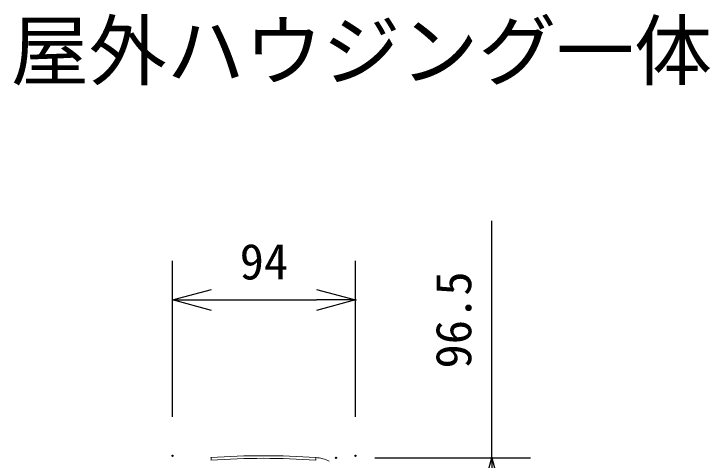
# Model space of a CAD drawing. Units: millimetres, scale not verified. Extents: x -63 to 62, y -57 to 57.
# Drawn here: x -35.38 to -0.03, y 33.97 to 56.89 of the extents above; entities that cross this region are included whole.
import ezdxf
from ezdxf.enums import TextEntityAlignment as Align

# ---------------------------------------------------------------- set-up
doc = ezdxf.new("R2010")
doc.units = ezdxf.units.MM
doc.header["$LTSCALE"] = 0.125
doc.header["$PDMODE"] = 32
doc.header["$PDSIZE"] = 0.0625
for name, color, linetype in [('0-0_0', 7, 'Continuous'), ('0-1_DEFPOINTS', 7, 'Continuous'), ('0-3_MOJI1', 7, 'Continuous'), ('0-6_SUNPO', 7, 'Continuous')]:
    doc.layers.add(name, color=color, linetype=linetype)
doc.layers.add('0-4_GAIKEI', color=7, linetype='Continuous', lineweight=18)
doc.styles.add('ＭＳ ゴシック', font='')
doc.styles.get('ＭＳ ゴシック').set_extended_font_data('MS Gothic')

# ---------------------------------------------------------------- blocks, each defined once
blk = doc.blocks.new('_OPEN30')
at = {"layer": '0-0_0'}
blk.add_line((0, 0), (-1, 0), dxfattribs=at)
blk.add_lwpolyline([(-1, 0.26795), (0, 0), (-1, -0.26795)], dxfattribs=at)
blk = doc.blocks.new('D5')
at = {"layer": '0-1_DEFPOINTS'}
for p in [(-18.3767, 25.1258), (-27.7767, 17.1258), (-18.3767, 17.1258)]:
    blk.add_point(p, dxfattribs=at)
at = {"layer": '0-6_SUNPO'}
for p, q in [((-27.7767, 19.1258), (-27.7767, 27.1258)), ((-18.3767, 19.1258), (-18.3767, 27.1258)), ((-25.7767, 25.1258), (-20.3767, 25.1258))]:
    blk.add_line(p, q, dxfattribs=at)
at = {"layer": '0-6_SUNPO', "xscale": 2, "yscale": 2, "rotation": 180}
blk.add_blockref('_OPEN30', (-27.7767, 25.1258), dxfattribs=at)
at = {"layer": '0-6_SUNPO', "xscale": 2, "yscale": 2}
blk.add_blockref('_OPEN30', (-18.3767, 25.1258), dxfattribs=at)
at = {"layer": '0-6_SUNPO', "style": 'ＭＳ ゴシック'}
blk.add_text('94', height=1.833, dxfattribs=at).set_placement((-24.3267, 25.6258), align=Align.BOTTOM_LEFT)
blk = doc.blocks.new('D6')
at = {"layer": '0-1_DEFPOINTS'}
for p in [(-19.3843, 17.018), (-11.3843, 17.018), (-19.3843, 7.368)]:
    blk.add_point(p, dxfattribs=at)
at = {"layer": '0-6_SUNPO'}
for p, q in [((-11.3843, 17.018), (-11.3843, 29.1847)), ((-17.3843, 17.018), (-9.3843, 17.018)), ((-11.3843, 9.368), (-11.3843, 15.018)), ((-17.3843, 7.368), (-9.3843, 7.368))]:
    blk.add_line(p, q, dxfattribs=at)
at = {"layer": '0-6_SUNPO', "xscale": 2, "yscale": 2}
for p, rotation in [((-11.3843, 17.018), 90), ((-11.3843, 7.368), 270)]:
    blk.add_blockref('_OPEN30', p, dxfattribs=dict(at, rotation=rotation))
at = {"layer": '0-6_SUNPO', "style": 'ＭＳ ゴシック'}
blk.add_text('96.5', height=1.833, rotation=90, dxfattribs=at).set_placement((-11.8843, 21.6013), align=Align.BOTTOM_LEFT)

msp = doc.modelspace()

# ---------------------------------------------------------------- linework, layer by layer
at = {"layer": '0-4_GAIKEI'}
for centre, radius, start, end in [((-22.561, -4.5443), 38.7452, 90.00015, 93.98714), ((-22.5612, -4.6051), 38.6724, 89.99994, 93.9873), ((-22.5612, -4.5443), 38.7452, 86.01286, 89.99985), ((-22.5611, -4.6051), 38.6724, 86.0127, 90.00006)]:
    msp.add_arc(centre, radius, start, end, dxfattribs=at)
for centre, major_axis, ratio, start_param, end_param in [((-25.2502, 34.0369), (0.0049, -0.0701), 0.141127, 0.4587224, 3.1415922), ((-19.8721, 34.0369), (-0.0049, -0.0701), 0.141127, 0.4587224, 3.1415922), ((-19.8382, 32.2289), (1.0524, -1.6188), 0.912933, 2.1490314, 2.5387559)]:
    msp.add_ellipse(centre, major_axis=major_axis, ratio=ratio, start_param=start_param, end_param=end_param, dxfattribs=at)

# ---------------------------------------------------------------- block references
at = {"layer": '0-6_SUNPO'}
for name in ['D6', 'D5']:
    msp.add_blockref(name, (0.5489, 17.0737), dxfattribs=at)

# ---------------------------------------------------------------- texts
at = {"layer": '0-3_MOJI1', "style": 'ＭＳ ゴシック'}
msp.add_text('屋外ハウジング一体型ネットワークカメラ', height=2.933, dxfattribs=at).set_placement((-35.5257, 52.6411), align=Align.BOTTOM_LEFT)

doc.saveas('drawing.dxf')
